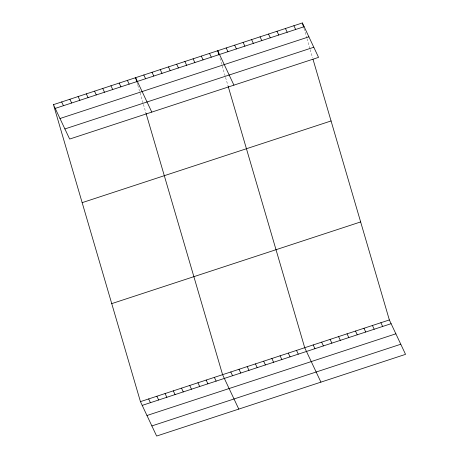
<?xml version="1.0" encoding="UTF-8"?>
<svg xmlns="http://www.w3.org/2000/svg" width="459" height="459" viewBox="0 0 459 459"><rect width="100%" height="100%" fill="white"/><g stroke="black" fill="none" stroke-linecap="round" stroke-linejoin="round"><path stroke-width="0.34" stroke-dasharray="2.29 1.72" d="M303.973 28.435L306.778 38.028M306.979 38.711L309.991 48.993M310.192 49.681L312.602 57.903M219.941 58.264L225.363 76.768M225.564 77.456L228.175 86.367M137 82.482L137.602 84.542M137.803 85.225L143.225 103.728M143.426 104.417L146.037 113.327"/><path stroke-width="0.69" d="M53.456 104.646L302.366 22.95L318.557 57.369L69.653 139.06L53.456 104.646L140.443 401.631L156.634 436.05L405.544 354.354L389.347 319.94L313.004 59.274M55.223 108.399L304.128 26.702M59.986 118.514L308.89 36.823M64.891 128.945L313.795 47.248M82.161 202.648L331.071 120.958M111.738 303.629L360.642 221.932M140.443 401.631L389.347 319.94M142.204 405.383L391.114 323.687M146.966 415.504L395.876 333.808M151.872 425.929L400.782 344.233M293.903 25.727L295.665 29.479M285.441 28.504L287.202 32.256M276.978 31.281L278.739 35.033M268.515 34.058L270.276 37.81M260.052 36.84L261.814 40.587M251.589 39.617L253.351 43.37M380.884 322.717L382.651 326.464M243.127 42.394L244.888 46.147M372.421 325.494L374.188 329.246M234.664 45.171L236.425 48.924M363.958 328.271L365.725 332.023M226.201 47.948L227.962 51.701M355.495 331.048L357.263 334.8M233.929 85.144L217.738 50.725L218.937 54.839M347.033 333.825L348.8 337.577M209.522 53.422L211.289 57.174M338.57 336.602L340.337 340.354M201.306 56.118L203.073 59.871M330.107 339.379L331.874 343.131M193.096 58.815L194.857 62.567M321.644 342.162L323.411 345.908M184.879 61.512L186.647 65.264M313.181 344.939L314.949 348.685M176.663 64.208L178.431 67.955M320.916 382.129L304.719 347.715L228.175 86.367M168.453 66.899L170.214 70.652M296.508 350.412L298.27 354.159M160.237 69.596L162.004 73.348M288.292 353.109L290.059 356.855M152.027 72.293L153.788 76.045M280.076 355.8L281.843 359.552M143.81 74.989L145.578 78.741M271.866 358.496L273.627 362.249M151.791 112.105L135.594 77.686L136.799 81.8M263.65 361.193L265.417 364.945M127.384 80.382L129.145 84.135M255.433 363.889L257.201 367.642M119.168 83.079L120.935 86.831M247.223 366.586L248.985 370.338M110.952 85.776L112.719 89.522M239.007 369.283L240.774 373.035M102.741 88.472L104.503 92.219M230.797 371.979L232.558 375.732M94.525 91.163L96.292 94.915M238.778 409.089L222.581 374.676L146.037 113.327M86.309 93.86L88.076 97.612M214.364 377.367L216.132 381.119M78.099 96.556L79.86 100.309M206.154 380.063L207.916 383.816M69.883 99.253L71.65 103.005M197.938 382.76L199.705 386.512M61.672 101.95L63.434 105.702M189.722 385.457L191.489 389.209M181.512 388.153L183.273 391.906M173.295 390.85L175.063 394.602M165.079 393.547L166.846 397.299M156.869 396.243L158.636 399.99M148.653 398.94L150.42 402.686M302.366 22.95L303.571 27.064"/></g></svg>
